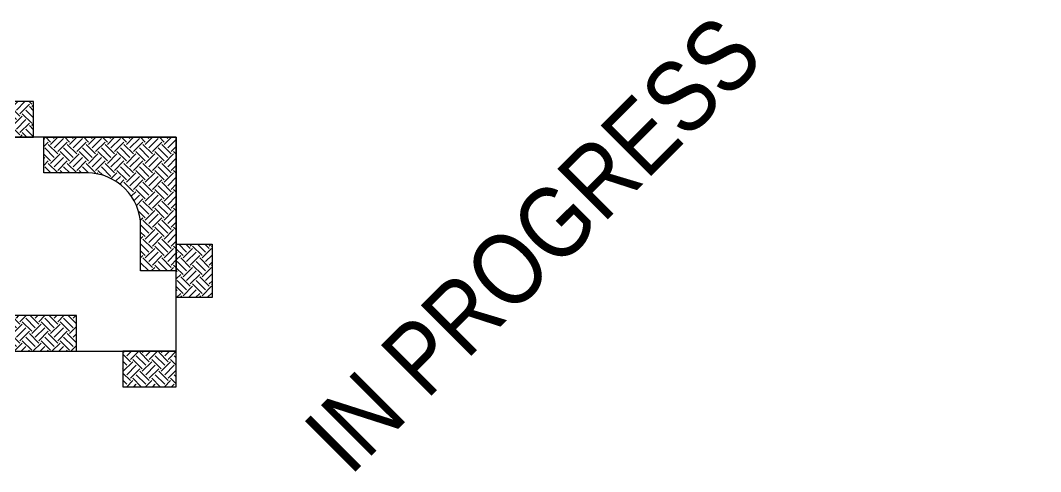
# Model space of a CAD drawing. Header units: inches. Extents: x -16404 to 14624, y -1591 to 16152.
# Drawn here: x 8996.6 to 9225.3, y -421.8 to -320.6 of the extents above; entities that cross this region are included whole.
import ezdxf
from ezdxf import colors
from ezdxf.entities.mleader import LeaderData, LeaderLine
from ezdxf.math import Vec2, Vec3

# ---------------------------------------------------------------- set-up
doc = ezdxf.new("R2010")
doc.units = ezdxf.units.IN
doc.header["$LTSCALE"] = 24
doc.header["$MEASUREMENT"] = 0
doc.layers.add('S-ANNO-NONPLOT', color=253, linetype='CONTINUOUS', plot=False)
for name, color, linetype in [('S-ANNO-NOTE', 4, 'CONTINUOUS'), ('S-FNDN-WALL', 4, 'CONTINUOUS'), ('S-ROOM-NAME', 252, 'CONTINUOUS')]:
    doc.layers.add(name, color=color, linetype=linetype)
doc.layers.add('S-HATCH-SOIL', color=7, linetype='CONTINUOUS', true_color=0x8f8f8f, transparency=0.8)
doc.styles.add('Arial', font='arial.ttf', dxfattribs={"width": 0.85})
pattern_1 = [(45, (3854.4003, -2386.5083), (3e-16, 4.2426407), [3, -3]), (45, (3853.6048, -2385.7128), (3e-16, 4.2426407), [3, -3]), (45, (3852.8093, -2384.9173), (3e-16, 4.2426407), [3, -3]), (135, (3852.8093, -2384.387), (-4.2426407, 9e-16), [3, -3]), (135, (3853.6048, -2383.5914), (-4.2426407, 9e-16), [3, -3]), (135, (3854.4003, -2382.796), (-4.2426407, 9e-16), [3, -3])]

msp = doc.modelspace()

# ---------------------------------------------------------------- hatches: boundary and pattern name
at = {"layer": 'S-HATCH-SOIL'}
h = msp.add_hatch(dxfattribs=at)
h.set_pattern_fill('EARTH', color=256, scale=12, angle=45, style=0)
h.set_pattern_definition(pattern_1)
h.paths.add_polyline_path([(8983.55525, -346.83929), (8999.55525, -346.83929), (8999.55525, -338.83929), (8975.55525, -338.83929), (8975.55525, -364.45973), (8983.55525, -364.45973)])
h = msp.add_hatch(dxfattribs=at)
h.set_pattern_fill('EARTH', color=256, scale=12, angle=45, style=0)
h.set_pattern_definition(pattern_1)
edge = h.paths.add_edge_path()
edge.add_line((9031.55525, -376.79305), (9023.55525, -376.79305))
edge.add_line((9023.55525, -376.79305), (9023.55525, -366.83929))
edge.add_arc((9011.55525, -366.83929), 12, 0, 90)
edge.add_line((9011.55525, -354.83929), (9001.84427, -354.83929))
edge.add_line((9001.84427, -354.83929), (9001.84427, -346.83929))
edge.add_line((9001.84427, -346.83929), (9031.55525, -346.83929))
edge.add_line((9031.55525, -346.83929), (9031.55525, -376.79305))
h = msp.add_hatch(dxfattribs=at)
h.set_pattern_fill('EARTH', color=256, scale=12, angle=45, style=0)
h.set_pattern_definition(pattern_1)
h.paths.add_polyline_path([(8991.55525, -386.83929), (8991.55525, -370.83929), (8983.55525, -370.83929), (8983.55525, -394.83929), (9009.17569, -394.83929), (9009.17569, -386.83929)])
h = msp.add_hatch(dxfattribs=at)
h.set_pattern_fill('EARTH', color=256, scale=12, angle=45, style=0)
h.set_pattern_definition(pattern_1)
h.paths.add_polyline_path([(9031.55525, -370.79305), (9039.55525, -370.79305), (9039.55525, -382.79305), (9031.55525, -382.79305)])
h = msp.add_hatch(dxfattribs=at)
h.set_pattern_fill('EARTH', color=256, scale=12, angle=45, style=0)
h.set_pattern_definition([(45, (3866.4466, -2386.4527), (3e-16, 4.2426407), [3, -3]), (45, (3865.651, -2385.6572), (3e-16, 4.2426407), [3, -3]), (45, (3864.8556, -2384.8617), (3e-16, 4.2426407), [3, -3]), (135, (3864.8556, -2384.3314), (-4.2426407, 9e-16), [3, -3]), (135, (3865.651, -2383.536), (-4.2426407, 9e-16), [3, -3]), (135, (3866.4466, -2382.7404), (-4.2426407, 9e-16), [3, -3])])
h.paths.add_polyline_path([(9019.55525, -394.78375), (9019.55525, -402.78375), (9031.55525, -402.78375), (9031.55525, -394.78375)])

# ---------------------------------------------------------------- linework, layer by layer
at = {"layer": 'S-ANNO-NONPLOT', "linetype": 'ByBlock'}
for p, q in [((9001.84427, -346.83929), (9031.55525, -346.83929)), ((9031.55525, -346.83929), (9031.55525, -376.79305))]:
    msp.add_line(p, q, dxfattribs=at)
for points in [[(8983.55525, -346.83929), (8999.55525, -346.83929), (8999.55525, -338.83929), (8975.55525, -338.83929), (8975.55525, -364.45973), (8983.55525, -364.45973), (8983.55525, -346.83929)], [(8991.55525, -386.83929), (8991.55525, -370.83929), (8983.55525, -370.83929), (8983.55525, -394.83929), (9009.17569, -394.83929), (9009.17569, -386.83929), (8991.55525, -386.83929)]]:
    msp.add_lwpolyline(points, dxfattribs=at)
msp.add_lwpolyline([(9031.55525, -376.79305), (9023.55525, -376.79305), (9023.55525, -366.83929, 0.414213562), (9011.55525, -354.83929), (9001.84427, -354.83929), (9001.84427, -346.83929), (9031.55525, -346.83929), (9031.55525, -376.79305)], format="xyb", dxfattribs=at)
for points in [[(9031.55525, -370.79305), (9039.55525, -370.79305), (9039.55525, -382.79305), (9031.55525, -382.79305)], [(9019.55525, -394.78375), (9019.55525, -402.78375), (9031.55525, -402.78375), (9031.55525, -394.78375)]]:
    msp.add_lwpolyline(points, close=True, dxfattribs=at)
at = {"layer": 'S-FNDN-WALL', "linetype": 'Continuous'}
msp.add_lwpolyline([(8983.55525, -346.83929), (8983.55525, -394.83929), (9031.55525, -394.83929), (9031.55525, -346.83929)], close=True, dxfattribs=at)

# ---------------------------------------------------------------- texts
at = {"layer": 'S-ROOM-NAME', "ltscale": 0.25, "insert": (9111.55525, -370.83929), "char_height": 16, "width": 172.2668225, "attachment_point": 5, "rotation": 45, "style": 'Arial'}
msp.add_mtext('{\\fArial|b0|i0|c0|p34;IN PROGRESS}', dxfattribs=at)

# ---------------------------------------------------------------- leaders
at = {"layer": 'S-ANNO-NOTE'}
ml = msp.add_multileader_mtext('Standard', dxfattribs=at)
ml.set_content('TEXT', color=4, style='Arial')
ml.set_leader_properties(color=2)
ml.build(insert=Vec2(0, 0))
ml.multileader.update_dxf_attribs({"dogleg_length": 21.88349, "arrow_head_size": 2.625, "scale": 24})
ctx = ml.context
ctx.base_point, ctx.scale, ctx.char_height, ctx.arrow_head_size, ctx.landing_gap_size, ctx.plane_origin = Vec3(10051.36133, -336.70998), 24, 2.25, 2.625, 2.16, Vec3(10119.48067, 103.35107)
ctx.text_align_type = 2
notes = []
notes.append((ctx, [(0, (1, 1, 0), (10065.39335, -336.70998), (-1, 0), 3, [(0, [(10081.93582, -336.70998), (10073.45054, -328.2247)], 0, [])])]))
ctx.mtext.insert, ctx.mtext.width, ctx.mtext.alignment, ctx.mtext.flow_direction = Vec3(10060.23335, -335.58498), 48, 3, 5
ml = msp.add_multileader_mtext('Standard', dxfattribs=at)
ml.set_content('TEXT', color=4, style='Arial')
ml.set_leader_properties(color=2)
ml.build(insert=Vec2(0, 0))
ml.multileader.update_dxf_attribs({"dogleg_length": 0.36, "arrow_head_size": 2.625, "scale": 24})
ctx = ml.context
ctx.base_point, ctx.scale, ctx.char_height, ctx.arrow_head_size, ctx.landing_gap_size, ctx.plane_origin = Vec3(10051.36133, -360.70998), 24, 2.25, 2.625, 2.16, Vec3(10108.67205, -62.37516)
ctx.text_align_type = 2
notes.append((ctx, [(0, (1, 1, 0), (10065.39335, -360.70998), (-1, 0), 3, [(1, [(10081.93582, -343.73942), (10081.93582, -377.68054)], 0, [])])]))
ctx.mtext.insert, ctx.mtext.width, ctx.mtext.alignment, ctx.mtext.flow_direction = Vec3(10060.23335, -359.58498), 48, 3, 5
for ctx, leaders in notes:
    for number, flags, end, landing, length, lines in leaders:
        leader = LeaderData()
        leader.index, (leader.has_last_leader_line, leader.has_dogleg_vector, leader.attachment_direction) = number, flags
        leader.last_leader_point, leader.dogleg_vector, leader.dogleg_length = Vec3(end), Vec3(landing), length
        for number, points, colour, breaks in lines:
            line = LeaderLine()
            line.index, line.vertices, line.color, line.breaks = number, Vec3.list(points), colors.encode_raw_color(colour), breaks
            leader.lines.append(line)
        ctx.leaders.append(leader)

doc.saveas('drawing.dxf')
